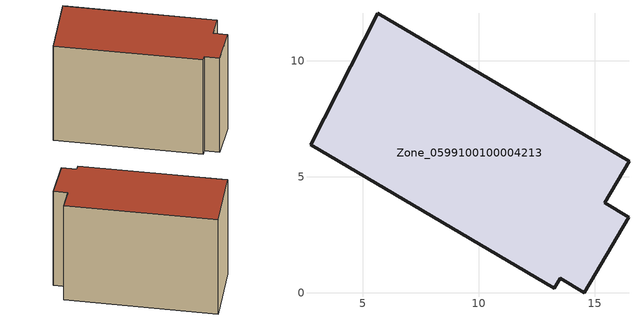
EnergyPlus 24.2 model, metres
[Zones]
Zone_0599100100004213
 floor ground (C_G): 16.48,3.26 14.56,0 13.51,0.62 13.25,0.18 2.74,6.38 5.64,12.05 16.48,5.67 15.43,3.87 z1.55
 wall outside (C_F): 14.56,0 16.48,3.26 15.43,3.87 16.48,5.67 5.64,12.05 2.74,6.38 13.25,0.18 13.51,0.62 14.56,0 z1.55:10.28
 roof outside (C_R): 5.64,12.05 2.74,6.38 13.25,0.18 13.51,0.62 14.56,0 16.48,3.26 15.43,3.87 16.48,5.67 z10.28
[BUILDING]
Pand.0599100100004213: North Axis=0; Terrain=City; Loads Convergence Tolerance Value=0.04; Temperature Convergence Tolerance Value=0.4; Solar Distribution=FullExterior; Maximum Number of Warmup Days=25; Minimum Number of Warmup Days=1
[Site:Location]
Rotterdam.The.Hague.AP_ZH_NLD Design_Conditions: Latitude=51.96; Longitude=4.45; Time Zone=1; Elevation=-4.5
[SITE:GROUNDTEMPERATURE:BUILDINGSURFACE]
18, 18, 18, 18, 18, 18, 18, 18, 18, 18, 18, 18
[MATERIAL] Thermal Absorptance=0.9; Solar Absorptance=0.7; Visible Absorptance=0.7
Name | Roughness | Thickness | Conductivity | Density | Specific Heat
G.TI.2006-2014 | MediumSmooth | 0.15 | 0.06 | 540 | 1210
F.TI.2006-2014 | Rough | 0.3 | 0.12 | 1920 | 840
R.TI.2006-2014 | MediumRough | 0.2 | 0.08 | 1500 | 1000
[CONSTRUCTION]
C_G: G.TI.2006-2014
C_F: F.TI.2006-2014
C_R: R.TI.2006-2014
[ZONE]
Zone_0599100100004213: Type=1; Multiplier=1; Ceiling Height=Autocalculate; Volume=Autocalculate; Floor Area=autocalculate; Part of Total Floor Area=Yes
[ZONEINFILTRATION:DESIGNFLOWRATE]
Infil_Zone_0599100100004213: Zone or ZoneList or Space or SpaceList=Zone_0599100100004213; Schedule=AlwaysOn; Design Flow Rate Calculation Method=Flow/Area; Flow Rate per Floor Area=0.0015; Constant Term Coefficient=1; Temperature Term Coefficient=0; Velocity Term Coefficient=0; Velocity Squared Term Coefficient=0
[HVACTEMPLATE:ZONE:IDEALLOADSAIRSYSTEM]
Zone_0599100100004213: Maximum Heating Supply Air Temperature=50; Minimum Cooling Supply Air Temperature=13; Maximum Heating Supply Air Humidity Ratio=0.0156; Minimum Cooling Supply Air Humidity Ratio=0.0077; Heating Limit=NoLimit; Cooling Limit=NoLimit; Dehumidification Control Type=ConstantSensibleHeatRatio; Cooling Sensible Heat Ratio=0.7; Dehumidification Setpoint=60; Humidification Control Type=None; Humidification Setpoint=30; Outdoor Air Method=None; Outdoor Air Flow Rate per Person=0.00944; Outdoor Air Flow Rate per Zone Floor Area=0; Outdoor Air Flow Rate per Zone=0; Demand Controlled Ventilation Type=None; Outdoor Air Economizer Type=NoEconomizer; Heat Recovery Type=None; Sensible Heat Recovery Effectiveness=0.7; Latent Heat Recovery Effectiveness=0.65
[ZONECONTROL:THERMOSTAT]
ThermostatControl_Zone_0599100100004213: Zone or ZoneList=Zone_0599100100004213; Control Type Schedule=DualSetpointControlType; Control 1=Thermostat_Zone_0599100100004213; Temperature Difference Between Cutout And Setpoint=0
[THERMOSTATSETPOINT:DUALSETPOINT]
Thermostat_Zone_0599100100004213: Heating Setpoint Temperature Schedule=HeatingSetpoint_Zone_0599100100004213; Cooling Setpoint Temperature Schedule=CoolingSetpoint_Zone_0599100100004213
[SCHEDULE:COMPACT]
HeatingSetpoint_Zone_0599100100004213: Through: 12/31, For: AllDays, Until: 24:00, 21
CoolingSetpoint_Zone_0599100100004213: Through: 12/31, For: AllDays, Until: 24:00, 24
DualSetpointControlType: Through: 12/31, For: AllDays, Until: 24:00, 4
AlwaysOn: Through: 12/31, For: AllDays, Until: 24:00, 1
